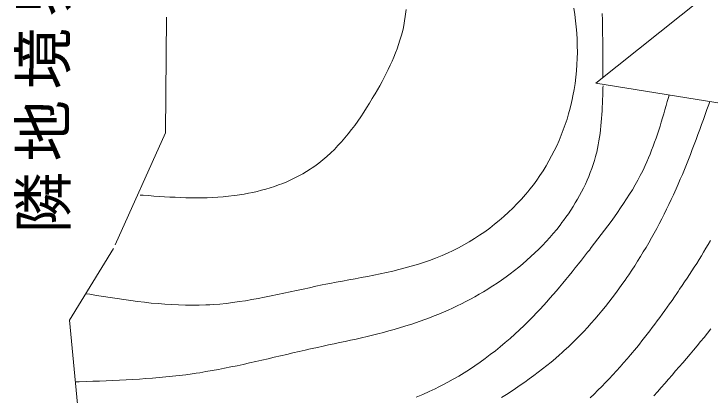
# Model space of a CAD drawing. Units: millimetres, scale not verified. Extents: x 23166 to 580729, y 12886 to 403886.
# Drawn here: x 60804 to 94781, y 202074 to 220658 of the extents above; entities that cross this region are included whole.
import ezdxf

# ---------------------------------------------------------------- set-up
doc = ezdxf.new("R2010")
doc.units = ezdxf.units.MM
doc.header["$LTSCALE"] = 1000
doc.linetypes.add('DASHED_DOTTED', pattern=[9.25, 6, -1.5, 0.25, -1.5])
for name, color, linetype, lineweight in [('敷地境界', 2, 'DASHED_DOTTED', 5), ('法', 7, 'Continuous', 5), ('法-2', 4, 'Continuous', 5)]:
    doc.layers.add(name, color=color, linetype=linetype, lineweight=lineweight)
doc.styles.add('ＭＳ ゴシック', font='')
doc.styles.get('ＭＳ ゴシック').set_extended_font_data('MS Gothic')

msp = doc.modelspace()

# ---------------------------------------------------------------- linework, layer by layer
at = {"layer": '敷地境界'}
for p, q in [((68335, 229758), (68207, 214862)), ((68207, 214862), (65662, 209215)), ((65662, 209215), (63515, 205733)), ((63515, 205733), (64184, 198845))]:
    msp.add_line(p, q, dxfattribs=at)
at = {"layer": '法'}
for p, q in [((104818, 229729), (89201, 217279)), ((89201, 217279), (101198, 215349))]:
    msp.add_line(p, q, dxfattribs=at)
at = {"layer": '法-2'}
for p, q in [((79904, 220527), (79941, 220868)), ((88173, 220631), (88124, 220933)), ((79874, 220330), (79904, 220527)), ((88214, 220328), (88173, 220631)), ((89523, 220358), (89516, 220685)), ((79811, 219999), (79853, 220208)), ((79853, 220208), (79874, 220330)), ((88248, 220023), (88214, 220328)), ((89530, 220032), (89523, 220358)), ((79762, 219790), (79811, 219999)), ((88274, 219718), (88248, 220023)), ((89535, 219706), (89530, 220032)), ((79646, 219375), (79707, 219582)), ((79707, 219582), (79762, 219790)), ((88292, 219412), (88274, 219718)), ((89539, 219379), (89535, 219706)), ((79507, 218964), (79579, 219169)), ((79579, 219169), (79646, 219375)), ((88302, 219105), (88292, 219412)), ((89543, 219053), (89539, 219379)), ((79430, 218760), (79507, 218964)), ((88304, 218798), (88302, 219105)), ((89546, 218727), (89543, 219053)), ((79261, 218354), (79347, 218557)), ((79347, 218557), (79430, 218760)), ((88284, 218185), (88298, 218491)), ((88298, 218491), (88304, 218798)), ((89549, 218401), (89546, 218727)), ((79075, 217952), (79170, 218153)), ((79170, 218153), (79261, 218354)), ((88261, 217879), (88284, 218185)), ((89551, 218076), (89549, 218401)), ((78976, 217753), (79075, 217952)), ((88231, 217573), (88261, 217879)), ((89553, 217750), (89551, 218076)), ((78769, 217357), (78874, 217554)), ((78874, 217554), (78976, 217753)), ((88192, 217269), (88231, 217573)), ((89554, 217561), (89553, 217750)), ((78551, 216965), (78661, 217160)), ((78661, 217160), (78769, 217357)), ((88145, 216966), (88192, 217269)), ((89552, 217050), (89555, 217158)), ((78438, 216770), (78551, 216965)), ((88089, 216665), (88145, 216966)), ((89542, 216677), (89547, 216864)), ((89547, 216864), (89552, 217050)), ((78159, 216304), (78294, 216527)), ((78294, 216527), (78372, 216658)), ((78372, 216658), (78438, 216770)), ((88018, 216333), (88053, 216491)), ((88053, 216491), (88089, 216665)), ((89529, 216304), (89536, 216491)), ((89536, 216491), (89542, 216677)), ((92693, 216386), (92750, 216587)), ((92750, 216587), (92784, 216703)), ((78020, 216083), (78159, 216304)), ((87951, 216063), (88018, 216333)), ((89511, 215933), (89520, 216118)), ((89520, 216118), (89529, 216304)), ((92578, 215986), (92636, 216186)), ((92636, 216186), (92693, 216386)), ((94628, 215997), (94716, 216242)), ((94716, 216242), (94766, 216384)), ((77734, 215647), (77878, 215864)), ((77878, 215864), (78020, 216083)), ((87798, 215529), (87878, 215795)), ((87878, 215795), (87951, 216063)), ((89500, 215747), (89511, 215933)), ((92459, 215587), (92519, 215787)), ((92519, 215787), (92578, 215986)), ((94540, 215752), (94628, 215997)), ((77435, 215224), (77586, 215434)), ((77586, 215434), (77734, 215647)), ((87711, 215265), (87798, 215529)), ((89472, 215378), (89487, 215562)), ((89487, 215562), (89500, 215747)), ((92399, 215388), (92459, 215587)), ((94364, 215263), (94452, 215507)), ((94452, 215507), (94540, 215752)), ((77280, 215018), (77435, 215224)), ((87617, 215003), (87711, 215265)), ((89435, 215010), (89455, 215194)), ((89455, 215194), (89472, 215378)), ((92274, 214993), (92337, 215190)), ((92337, 215190), (92399, 215388)), ((94275, 215018), (94364, 215263)), ((76959, 214618), (77121, 214816)), ((77121, 214816), (77280, 215018)), ((87409, 214487), (87517, 214744)), ((87517, 214744), (87617, 215003)), ((89386, 214645), (89412, 214827)), ((89412, 214827), (89435, 215010)), ((92142, 214600), (92209, 214796)), ((92209, 214796), (92274, 214993)), ((94095, 214530), (94185, 214774)), ((94185, 214774), (94275, 215018)), ((76620, 214237), (76792, 214425)), ((76792, 214425), (76959, 214618)), ((87296, 214234), (87409, 214487)), ((89324, 214283), (89357, 214464)), ((89357, 214464), (89386, 214645)), ((92002, 214211), (92073, 214405)), ((92073, 214405), (92142, 214600)), ((94003, 214287), (94095, 214530)), ((76444, 214055), (76620, 214237)), ((87175, 213983), (87296, 214234)), ((89247, 213924), (89287, 214103)), ((89287, 214103), (89324, 214283)), ((91929, 214019), (92002, 214211)), ((93911, 214044), (94003, 214287)), ((76078, 213707), (76263, 213878)), ((76263, 213878), (76444, 214055)), ((86915, 213492), (87049, 213736)), ((87049, 213736), (87175, 213983)), ((89191, 213705), (89221, 213820)), ((89221, 213820), (89247, 213924)), ((91775, 213637), (91853, 213827)), ((91853, 213827), (91929, 214019)), ((93723, 213559), (93818, 213801)), ((93818, 213801), (93911, 214044)), ((75488, 213236), (75690, 213386)), ((75690, 213386), (75886, 213543)), ((75886, 213543), (76078, 213707)), ((86776, 213251), (86915, 213492)), ((89074, 213313), (89135, 213509)), ((89135, 213509), (89191, 213705)), ((91609, 213261), (91693, 213448)), ((91693, 213448), (91775, 213637)), ((93627, 213318), (93723, 213559)), ((75084, 212970), (75265, 213084)), ((75265, 213084), (75368, 213153)), ((75368, 213153), (75488, 213236)), ((86630, 213015), (86776, 213251)), ((88936, 212926), (89007, 213119)), ((89007, 213119), (89074, 213313)), ((91492, 213015), (91558, 213153)), ((91558, 213153), (91609, 213261)), ((93430, 212837), (93529, 213077)), ((93529, 213077), (93627, 213318)), ((74519, 212660), (74711, 212758)), ((74711, 212758), (74899, 212861)), ((74899, 212861), (75084, 212970)), ((86320, 212554), (86478, 212782)), ((86478, 212782), (86630, 213015)), ((88779, 212545), (88860, 212734)), ((88860, 212734), (88936, 212926)), ((91249, 212547), (91373, 212780)), ((91373, 212780), (91492, 213015)), ((93329, 212598), (93430, 212837)), ((73722, 212319), (73925, 212397)), ((73925, 212397), (74126, 212479)), ((74126, 212479), (74324, 212567)), ((74324, 212567), (74519, 212660)), ((86155, 212329), (86320, 212554)), ((88694, 212356), (88779, 212545)), ((91120, 212317), (91249, 212547)), ((93227, 212359), (93329, 212598)), ((72677, 212004), (72889, 212058)), ((72889, 212058), (73100, 212116)), ((73100, 212116), (73309, 212179)), ((73309, 212179), (73517, 212247)), ((73517, 212247), (73722, 212319)), ((85883, 211984), (85985, 212110)), ((85985, 212110), (86155, 212329)), ((88510, 211985), (88604, 212170)), ((88604, 212170), (88694, 212356)), ((90849, 211863), (90987, 212089)), ((90987, 212089), (91120, 212317)), ((93060, 211984), (93122, 212122)), ((93122, 212122), (93227, 212359)), ((66961, 211829), (67112, 211818)), ((67112, 211818), (67373, 211799)), ((67373, 211799), (67634, 211780)), ((67634, 211780), (67894, 211762)), ((67894, 211762), (68155, 211745)), ((68155, 211745), (68416, 211730)), ((68416, 211730), (68677, 211716)), ((68677, 211716), (68937, 211705)), ((68937, 211705), (69198, 211697)), ((69198, 211697), (69459, 211692)), ((69459, 211692), (69720, 211689)), ((69720, 211689), (69980, 211691)), ((69980, 211691), (70241, 211697)), ((70241, 211697), (70502, 211706)), ((70502, 211706), (70762, 211721)), ((70762, 211721), (71023, 211741)), ((71023, 211741), (71284, 211766)), ((71284, 211766), (71545, 211797)), ((71545, 211797), (71696, 211817)), ((71696, 211817), (71820, 211836)), ((71820, 211836), (72035, 211871)), ((72035, 211871), (72250, 211911)), ((72250, 211911), (72464, 211956)), ((72464, 211956), (72677, 212004)), ((85574, 211626), (85772, 211851)), ((85772, 211851), (85883, 211984)), ((88310, 211621), (88412, 211802)), ((88412, 211802), (88510, 211985)), ((90708, 211639), (90849, 211863)), ((92887, 211606), (92997, 211845)), ((92997, 211845), (93060, 211984)), ((85160, 211194), (85370, 211407)), ((85370, 211407), (85574, 211626)), ((88095, 211265), (88204, 211442)), ((88204, 211442), (88310, 211621)), ((90414, 211196), (90563, 211416)), ((90563, 211416), (90708, 211639)), ((92659, 211131), (92774, 211368)), ((92774, 211368), (92887, 211606)), ((84944, 210986), (85160, 211194)), ((87866, 210917), (87982, 211090)), ((87982, 211090), (88095, 211265)), ((90263, 210977), (90414, 211196)), ((92541, 210896), (92659, 211131)), ((84495, 210589), (84722, 210785)), ((84722, 210785), (84944, 210986)), ((87625, 210578), (87747, 210747)), ((87747, 210747), (87866, 210917)), ((89953, 210544), (90109, 210760)), ((90109, 210760), (90263, 210977)), ((92300, 210427), (92422, 210661)), ((92422, 210661), (92541, 210896)), ((84024, 210217), (84262, 210400)), ((84262, 210400), (84495, 210589)), ((87296, 210155), (87459, 210361)), ((87459, 210361), (87552, 210482)), ((87552, 210482), (87625, 210578)), ((89634, 210115), (89794, 210329)), ((89794, 210329), (89953, 210544)), ((92176, 210195), (92300, 210427)), ((83535, 209872), (83782, 210041)), ((83782, 210041), (84024, 210217)), ((87128, 209954), (87296, 210155)), ((89473, 209902), (89634, 210115)), ((92050, 209963), (92176, 210195)), ((83029, 209552), (83284, 209709)), ((83284, 209709), (83535, 209872)), ((86780, 209562), (86956, 209756)), ((86956, 209756), (87128, 209954)), ((89147, 209479), (89310, 209690)), ((89310, 209690), (89473, 209902)), ((91790, 209504), (91921, 209733)), ((91921, 209733), (92050, 209963)), ((82507, 209261), (82770, 209403)), ((82770, 209403), (83029, 209552)), ((86416, 209185), (86600, 209372)), ((86600, 209372), (86780, 209562)), ((88983, 209269), (89147, 209479)), ((91657, 209276), (91790, 209504)), ((94578, 209233), (94688, 209420)), ((94688, 209420), (94796, 209607)), ((81702, 208879), (81973, 208999)), ((81973, 208999), (82242, 209127)), ((82242, 209127), (82507, 209261)), ((86038, 208825), (86229, 209003)), ((86229, 209003), (86416, 209185)), ((88652, 208845), (88801, 209036)), ((88801, 209036), (88888, 209147)), ((88888, 209147), (88983, 209269)), ((91384, 208825), (91522, 209050)), ((91522, 209050), (91657, 209276)), ((94355, 208863), (94467, 209048)), ((94467, 209048), (94578, 209233)), ((80790, 208535), (81084, 208637)), ((81084, 208637), (81376, 208746)), ((81376, 208746), (81544, 208813)), ((81544, 208813), (81702, 208879)), ((85645, 208479), (85843, 208650)), ((85843, 208650), (86038, 208825)), ((88352, 208465), (88502, 208655)), ((88502, 208655), (88652, 208845)), ((91244, 208601), (91384, 208825)), ((94127, 208496), (94242, 208679)), ((94242, 208679), (94355, 208863)), ((79896, 208270), (80196, 208352)), ((80196, 208352), (80494, 208440)), ((80494, 208440), (80790, 208535)), ((85239, 208149), (85444, 208312)), ((85444, 208312), (85645, 208479)), ((88201, 208276), (88352, 208465)), ((90957, 208158), (91102, 208379)), ((91102, 208379), (91244, 208601)), ((93895, 208131), (94011, 208313)), ((94011, 208313), (94127, 208496)), ((78375, 207923), (78682, 207985)), ((78682, 207985), (78987, 208051)), ((78987, 208051), (79292, 208119)), ((79292, 208119), (79595, 208192)), ((79595, 208192), (79896, 208270)), ((84822, 207835), (85032, 207990)), ((85032, 207990), (85239, 208149)), ((87899, 207900), (88050, 208087)), ((88050, 208087), (88201, 208276)), ((90810, 207938), (90957, 208158)), ((93658, 207769), (93777, 207950)), ((93777, 207950), (93895, 208131)), ((76524, 207573), (76833, 207631)), ((76833, 207631), (77142, 207688)), ((77142, 207688), (77451, 207746)), ((77451, 207746), (77759, 207804)), ((77759, 207804), (78068, 207862)), ((78068, 207862), (78375, 207923)), ((84393, 207536), (84609, 207683)), ((84609, 207683), (84822, 207835)), ((87593, 207527), (87746, 207713)), ((87746, 207713), (87899, 207900)), ((90481, 207464), (90635, 207683)), ((90635, 207683), (90724, 207811)), ((90724, 207811), (90810, 207938)), ((93538, 207589), (93658, 207769)), ((74914, 207242), (75227, 207309)), ((75227, 207309), (75540, 207376)), ((75540, 207376), (75853, 207441)), ((75853, 207441), (76035, 207478)), ((76035, 207478), (76215, 207513)), ((76215, 207513), (76524, 207573)), ((83927, 207236), (84047, 207311)), ((84047, 207311), (84175, 207392)), ((84175, 207392), (84393, 207536)), ((87282, 207158), (87438, 207342)), ((87438, 207342), (87593, 207527)), ((90324, 207246), (90481, 207464)), ((93296, 207231), (93418, 207410)), ((93418, 207410), (93538, 207589)), ((64306, 207017), (64501, 206986)), ((64501, 206986), (64835, 206932)), ((64835, 206932), (65170, 206878)), ((73353, 206907), (73665, 206972)), ((73665, 206972), (73977, 207038)), ((73977, 207038), (74289, 207106)), ((74289, 207106), (74602, 207174)), ((74602, 207174), (74914, 207242)), ((83297, 206866), (83509, 206986)), ((83509, 206986), (83719, 207109)), ((83719, 207109), (83927, 207236)), ((86967, 206794), (87125, 206975)), ((87125, 206975), (87282, 207158)), ((90003, 206816), (90165, 207030)), ((90165, 207030), (90324, 207246)), ((93042, 206860), (93158, 207029)), ((93158, 207029), (93226, 207127)), ((93226, 207127), (93296, 207231)), ((65170, 206878), (65504, 206826)), ((65504, 206826), (65839, 206775)), ((65839, 206775), (66173, 206727)), ((66173, 206727), (66507, 206681)), ((66507, 206681), (66842, 206638)), ((66842, 206638), (67175, 206598)), ((67175, 206598), (67509, 206562)), ((71168, 206546), (71481, 206584)), ((71481, 206584), (71793, 206628)), ((71793, 206628), (72105, 206676)), ((72105, 206676), (72417, 206729)), ((72417, 206729), (72729, 206785)), ((72729, 206785), (73041, 206845)), ((73041, 206845), (73353, 206907)), ((82651, 206526), (82868, 206636)), ((82868, 206636), (83084, 206750)), ((83084, 206750), (83297, 206866)), ((86645, 206435), (86807, 206614)), ((86807, 206614), (86967, 206794)), ((89672, 206393), (89839, 206604)), ((89839, 206604), (90003, 206816)), ((92807, 206524), (92925, 206692)), ((92925, 206692), (93042, 206860)), ((67509, 206562), (67843, 206531)), ((67843, 206531), (68176, 206504)), ((68176, 206504), (68509, 206482)), ((68509, 206482), (68841, 206466)), ((68841, 206466), (69174, 206456)), ((69174, 206456), (69506, 206452)), ((69506, 206452), (69837, 206455)), ((69837, 206455), (70169, 206466)), ((70169, 206466), (70360, 206476)), ((70360, 206476), (70542, 206488)), ((70542, 206488), (70855, 206514)), ((70855, 206514), (71168, 206546)), ((81991, 206215), (82213, 206315)), ((82213, 206315), (82433, 206419)), ((82433, 206419), (82651, 206526)), ((86316, 206082), (86481, 206258)), ((86481, 206258), (86645, 206435)), ((89503, 206185), (89672, 206393)), ((92569, 206190), (92688, 206357)), ((92688, 206357), (92807, 206524)), ((81092, 205842), (81318, 205931)), ((81318, 205931), (81544, 206022)), ((81544, 206022), (81768, 206117)), ((81768, 206117), (81991, 206215)), ((86050, 205808), (86148, 205909)), ((86148, 205909), (86316, 206082)), ((89157, 205776), (89331, 205980)), ((89331, 205980), (89503, 206185)), ((92328, 205859), (92449, 206024)), ((92449, 206024), (92569, 206190)), ((80175, 205518), (80406, 205595)), ((80406, 205595), (80635, 205674)), ((80635, 205674), (80864, 205757)), ((80864, 205757), (81092, 205842)), ((85702, 205464), (85923, 205681)), ((85923, 205681), (86050, 205808)), ((88800, 205376), (88980, 205575)), ((88980, 205575), (89157, 205776)), ((92084, 205530), (92206, 205694)), ((92206, 205694), (92328, 205859)), ((79100, 205198), (79364, 205271)), ((79364, 205271), (79627, 205347)), ((79627, 205347), (79890, 205427)), ((79890, 205427), (80041, 205475)), ((80041, 205475), (80175, 205518)), ((85249, 205040), (85477, 205250)), ((85477, 205250), (85702, 205464)), ((88618, 205181), (88800, 205376)), ((91836, 205204), (91960, 205366)), ((91960, 205366), (92084, 205530)), ((94658, 205095), (94825, 205305)), ((77770, 204868), (78037, 204930)), ((78037, 204930), (78304, 204994)), ((78304, 204994), (78570, 205060)), ((78570, 205060), (78835, 205128)), ((78835, 205128), (79100, 205198)), ((85017, 204833), (85249, 205040)), ((88246, 204797), (88433, 204987)), ((88433, 204987), (88618, 205181)), ((91584, 204880), (91711, 205042)), ((91711, 205042), (91836, 205204)), ((94320, 204678), (94490, 204886)), ((94490, 204886), (94658, 205095)), ((76162, 204515), (76430, 204573)), ((76430, 204573), (76699, 204630)), ((76699, 204630), (76967, 204688)), ((76967, 204688), (77235, 204747)), ((77235, 204747), (77503, 204807)), ((77503, 204807), (77770, 204868)), ((84542, 204431), (84781, 204630)), ((84781, 204630), (85017, 204833)), ((87863, 204425), (88056, 204609)), ((88056, 204609), (88246, 204797)), ((91200, 204401), (91329, 204560)), ((91329, 204560), (91457, 204720)), ((91457, 204720), (91584, 204880)), ((94149, 204472), (94320, 204678)), ((74722, 204198), (75025, 204267)), ((75025, 204267), (75201, 204306)), ((75201, 204306), (75356, 204341)), ((75356, 204341), (75625, 204399)), ((75625, 204399), (75893, 204457)), ((75893, 204457), (76162, 204515)), ((84054, 204045), (84300, 204236)), ((84300, 204236), (84542, 204431)), ((87552, 204139), (87667, 204243)), ((87667, 204243), (87863, 204425)), ((90994, 204152), (91070, 204243)), ((91070, 204243), (91200, 204401)), ((93803, 204061), (93977, 204266)), ((93977, 204266), (94149, 204472)), ((73209, 203846), (73512, 203917)), ((73512, 203917), (73814, 203987)), ((73814, 203987), (74117, 204058)), ((74117, 204058), (74419, 204128)), ((74419, 204128), (74722, 204198)), ((83806, 203859), (84054, 204045)), ((87231, 203859), (87435, 204035)), ((87435, 204035), (87552, 204139)), ((90728, 203837), (90897, 204036)), ((90897, 204036), (90994, 204152)), ((93629, 203857), (93803, 204061)), ((71695, 203507), (71998, 203572)), ((71998, 203572), (72301, 203639)), ((72301, 203639), (72604, 203707)), ((72604, 203707), (72907, 203776)), ((72907, 203776), (73209, 203846)), ((83298, 203500), (83553, 203677)), ((83553, 203677), (83806, 203859)), ((86816, 203515), (87025, 203685)), ((87025, 203685), (87231, 203859)), ((90385, 203445), (90557, 203640)), ((90557, 203640), (90728, 203837)), ((93277, 203450), (93454, 203653)), ((93454, 203653), (93629, 203857)), ((69870, 203165), (70175, 203215)), ((70175, 203215), (70480, 203268)), ((70480, 203268), (70784, 203324)), ((70784, 203324), (71088, 203382)), ((71088, 203382), (71392, 203443)), ((71392, 203443), (71695, 203507)), ((82779, 203162), (83040, 203328)), ((83040, 203328), (83298, 203500)), ((86391, 203182), (86604, 203347)), ((86604, 203347), (86816, 203515)), ((90034, 203059), (90210, 203251)), ((90210, 203251), (90385, 203445)), ((92923, 203046), (93100, 203248)), ((93100, 203248), (93277, 203450)), ((66600, 202834), (66925, 202854)), ((66925, 202854), (67249, 202876)), ((67249, 202876), (67573, 202901)), ((67573, 202901), (67896, 202928)), ((67896, 202928), (68219, 202958)), ((68219, 202958), (68542, 202991)), ((68542, 202991), (68864, 203027)), ((68864, 203027), (69186, 203067)), ((69186, 203067), (69507, 203111)), ((69507, 203111), (69693, 203138)), ((69693, 203138), (69870, 203165)), ((82247, 202845), (82514, 203000)), ((82514, 203000), (82779, 203162)), ((85736, 202703), (85956, 202860)), ((85956, 202860), (86174, 203020)), ((86174, 203020), (86391, 203182)), ((89676, 202680), (89856, 202868)), ((89856, 202868), (90034, 203059)), ((92745, 202844), (92923, 203046)), ((63807, 202719), (63996, 202725)), ((63996, 202725), (64322, 202736)), ((64322, 202736), (64648, 202747)), ((64648, 202747), (64974, 202759)), ((64974, 202759), (65299, 202771)), ((65299, 202771), (65625, 202785)), ((65625, 202785), (65950, 202800)), ((65950, 202800), (66275, 202816)), ((66275, 202816), (66600, 202834)), ((81544, 202470), (81703, 202551)), ((81703, 202551), (81976, 202695)), ((81976, 202695), (82247, 202845)), ((85290, 202396), (85514, 202549)), ((85514, 202549), (85736, 202703)), ((89494, 202493), (89676, 202680)), ((92387, 202440), (92566, 202642)), ((92566, 202642), (92745, 202844)), ((80755, 202107), (81063, 202242)), ((81063, 202242), (81368, 202384)), ((81368, 202384), (81544, 202470)), ((84838, 202097), (85065, 202246)), ((85065, 202246), (85290, 202396)), ((89124, 202125), (89310, 202308)), ((89310, 202308), (89494, 202493)), ((92028, 202037), (92208, 202239)), ((92208, 202239), (92387, 202440)), ((80444, 201978), (80755, 202107)), ((84609, 201951), (84838, 202097)), ((88936, 201944), (89124, 202125))]:
    msp.add_line(p, q, dxfattribs=at)

# ---------------------------------------------------------------- texts
at = {"layer": '法', "insert": (63584, 209955), "char_height": 2199, "attachment_point": 7, "rotation": 90, "style": 'ＭＳ ゴシック'}
msp.add_mtext('\\T1.17;隣地境界線', dxfattribs=at)

doc.saveas('drawing.dxf')
